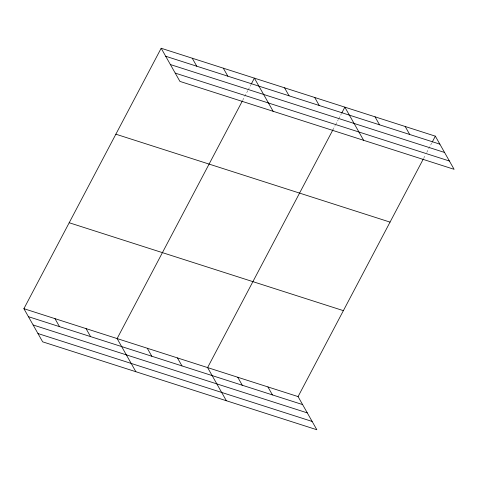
<?xml version="1.0" encoding="UTF-8"?>
<svg xmlns="http://www.w3.org/2000/svg" width="478" height="478" viewBox="0 0 478 478"><rect width="100%" height="100%" fill="white"/><g stroke="black" fill="none" stroke-linecap="round" stroke-linejoin="round"><path stroke-width="0.36" stroke-dasharray="2.39 1.79" d="M242.716 100.278L244.437 97.022M244.778 96.377L247.867 90.515M248.207 89.864L250.956 84.654M332.855 129.938L335.257 125.385M335.598 124.734L338.346 119.524M338.687 118.873L341.435 113.662M423.675 158.302L425.39 155.045M426.764 152.44L431.915 142.677"/><path stroke-width="0.72" d="M23.9 308.686L298.081 396.597L316.836 429.746L42.656 341.836L23.9 308.686L161.164 48.254L435.344 136.164L454.1 169.314L179.919 81.403L161.164 48.254M242.376 100.93L117.122 338.573L135.877 371.723M251.297 84.003L254.386 78.141L273.141 111.296M332.855 129.938L207.601 367.582L226.357 400.737M341.776 113.011L344.865 107.156L363.621 140.305M298.081 396.597L423.335 158.953M432.255 142.026L435.344 136.164M165.687 56.249L439.868 144.153M170.383 64.548L444.564 152.458M175.223 73.104L449.404 161.014M115.867 134.198L390.048 222.109M69.196 222.742L343.377 310.652M28.423 316.681L302.604 404.585M33.119 324.98L307.3 412.89M37.959 333.536L312.14 421.441M405.183 126.491L409.706 134.485M375.027 116.823L379.544 124.818M314.703 97.482L319.226 105.477M284.547 87.815L289.071 95.803M223.31 68.181L227.833 76.175M192.24 58.22L196.763 66.209M267.919 386.923L272.442 394.918M237.757 377.256L242.28 385.25M177.44 357.914L181.963 365.909M147.278 348.247L151.801 356.235M86.046 328.613L90.569 336.602M54.976 318.647L59.493 326.641"/></g></svg>
